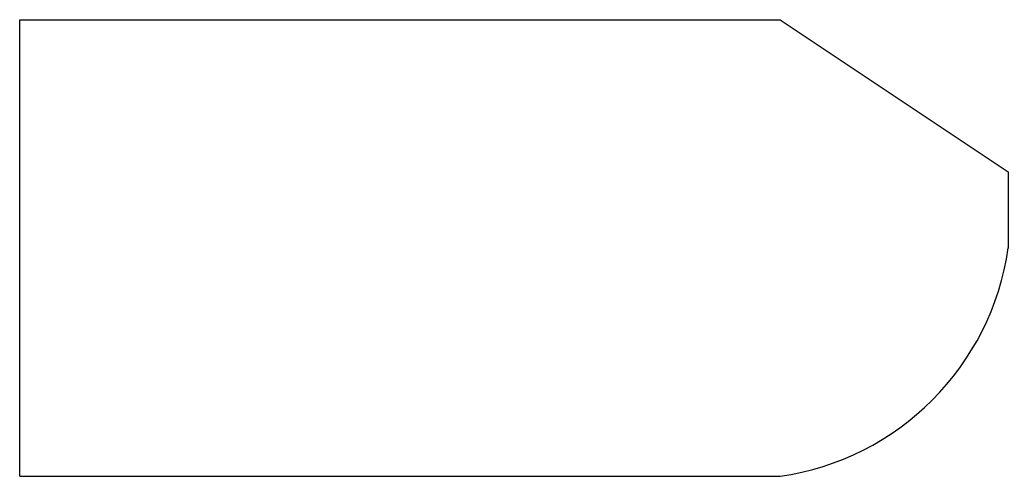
# Model space of a CAD drawing. Header units: millimetres. Extents: x 0 to 130000, y 0 to 60000.
import ezdxf

# ---------------------------------------------------------------- set-up
doc = ezdxf.new("R2010")
doc.units = ezdxf.units.MM
doc.layers.get('0').update_dxf_attribs({"linetype": 'CONTINUOUS', "lineweight": 25})

msp = doc.modelspace()

# ---------------------------------------------------------------- linework, layer by layer
for p, q in [((0, 0), (0, 60000)), ((0, 60000), (100000, 60000)), ((100000, 60000), (130000, 40000)), ((130000, 40000), (130000, 30000)), ((0, 0), (100000, 0))]:
    msp.add_line(p, q)
msp.add_arc((95000, 35000), 35355, 278.1301, 351.8699)

doc.saveas('drawing.dxf')
